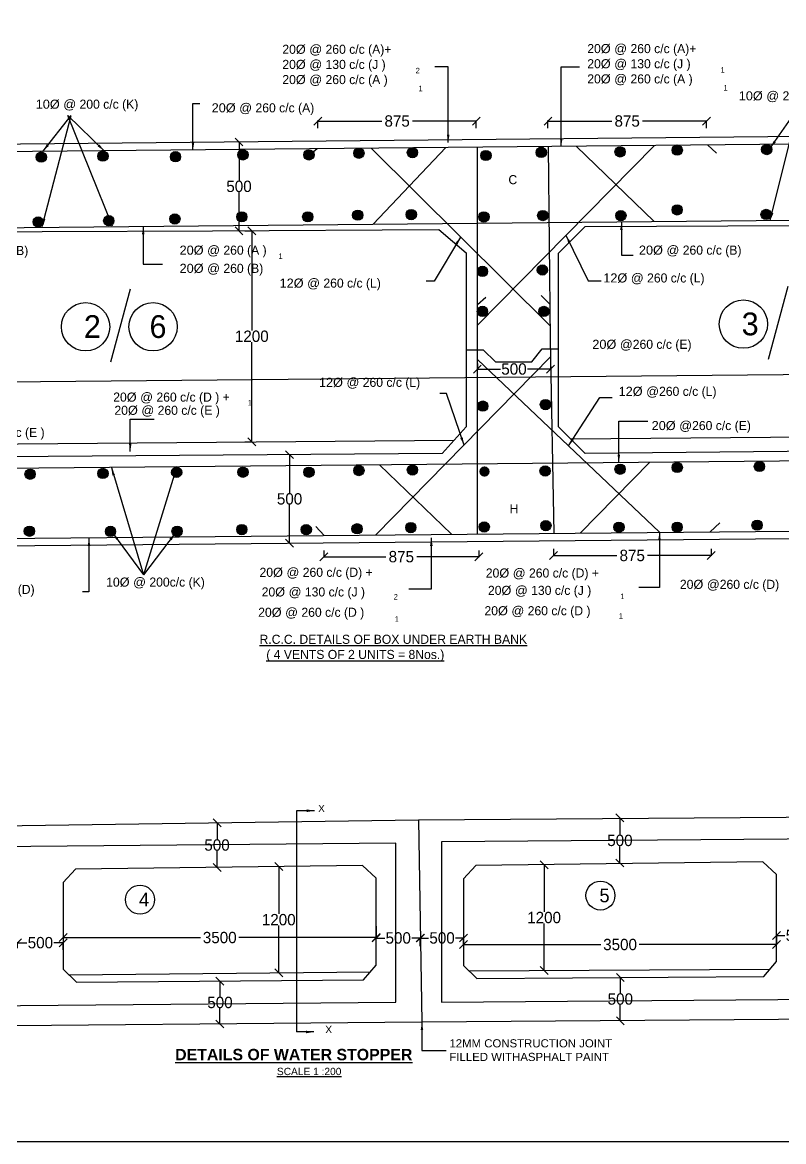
# Model space of a CAD drawing. Header units: inches. Extents: x 36 to 1751, y 50 to 883.
# Drawn here: x 513.8 to 848.7, y 49.7 to 542.3 of the extents above; entities that cross this region are included whole.
import ezdxf

# ---------------------------------------------------------------- set-up
doc = ezdxf.new("R2010")
doc.units = ezdxf.units.IN
doc.header["$MEASUREMENT"] = 0
for name, color, linetype in [('DIMENSION', 7, 'Continuous'), ('DRAWING', 2, 'Continuous'), ('HATCH', 7, 'Continuous'), ('TEXT', 7, 'Continuous')]:
    doc.layers.add(name, color=color, linetype=linetype)
doc.dimstyles.get("Standard").update_dxf_attribs({"dimtxt": 5, "dimasz": 3.5, "dimexe": 0.18, "dimexo": 0.0625, "dimgap": 0.09, "dimtad": 0, "dimtih": 1, "dimtoh": 1, "dimdec": 4, "dimzin": 0, "dimdsep": 46, "dimlunit": 4, "dimtxsty": 'Standard', "dimblk": 'OBLIQUE', "dimcen": 0.09, "dimadec": 0, "dimazin": 0, "dimtfac": 1, "dimtdec": 4, "dimtofl": 0, "dimtmove": 0, "dimatfit": 3, "dimfxl": 1, "dimtolj": 1, "dimtzin": 0, "dimarcsym": 0})

# ---------------------------------------------------------------- blocks, each defined once
blk = doc.blocks.new('_Oblique')
at = {"color": 0, "linetype": 'ByBlock', "lineweight": -2}
blk.add_line((-0.5, -0.5), (0.5, 0.5), dxfattribs=at)
blk = doc.blocks.new('*D8')
at = {"layer": 'Defpoints', "color": 0, "transparency": 16777216}
for p in [(631.38, 352.08), (631.38, 352.08), (631.38, 313.12)]:
    blk.add_point(p, dxfattribs=at)
at = {"layer": 'DIMENSION', "color": 0, "lineweight": -2, "transparency": 16777216}
for p, q in [((631.31, 352.08), (631.2, 352.08)), ((631.38, 352.08), (631.38, 335.19)), ((631.38, 313.12), (631.38, 330.01)), ((631.31, 313.12), (631.2, 313.12))]:
    blk.add_line(p, q, dxfattribs=at)
at = {"layer": 'DIMENSION', "color": 0, "lineweight": -2, "transparency": 16777216, "xscale": 3.5, "yscale": 3.5, "zscale": 3.5}
for p, rotation in [((631.38, 352.08), 90), ((631.38, 313.12), 270)]:
    blk.add_blockref('_Oblique', p, dxfattribs=dict(at, rotation=rotation))
at = {"layer": 'DIMENSION', "color": 0, "transparency": 16777216, "insert": (631.38, 332.6), "char_height": 5, "attachment_point": 5}
blk.add_mtext('\\A1;500', dxfattribs=at)
blk = doc.blocks.new('*D9')
at = {"layer": 'Defpoints', "color": 0, "transparency": 16777216}
for p in [(646.49, 309.98), (714.61, 309.98), (714.61, 307.17)]:
    blk.add_point(p, dxfattribs=at)
at = {"layer": 'DIMENSION', "color": 0, "lineweight": -2, "transparency": 16777216}
for p, q in [((646.49, 309.92), (646.49, 306.99)), ((646.49, 307.17), (673.8, 307.17)), ((714.61, 307.17), (687.31, 307.17)), ((714.61, 309.92), (714.61, 306.99))]:
    blk.add_line(p, q, dxfattribs=at)
at = {"layer": 'DIMENSION', "color": 0, "lineweight": -2, "transparency": 16777216, "xscale": 3.5, "yscale": 3.5, "zscale": 3.5, "rotation": 180}
blk.add_blockref('_Oblique', (646.49, 307.17), dxfattribs=at)
at = {"layer": 'DIMENSION', "color": 0, "lineweight": -2, "transparency": 16777216, "xscale": 3.5, "yscale": 3.5, "zscale": 3.5}
blk.add_blockref('_Oblique', (714.61, 307.17), dxfattribs=at)
at = {"layer": 'DIMENSION', "color": 0, "transparency": 16777216, "insert": (680.55, 307.17), "char_height": 5, "attachment_point": 5}
blk.add_mtext('\\A1;875', dxfattribs=at)
blk = doc.blocks.new('*D10')
at = {"layer": 'Defpoints', "color": 0, "transparency": 16777216}
for p in [(747.47, 310.71), (816.81, 310.71), (816.81, 307.68)]:
    blk.add_point(p, dxfattribs=at)
at = {"layer": 'DIMENSION', "color": 0, "lineweight": -2, "transparency": 16777216}
for p, q in [((747.47, 310.64), (747.47, 307.5)), ((816.81, 310.64), (816.81, 307.5)), ((747.47, 307.68), (775.39, 307.68)), ((816.81, 307.68), (788.9, 307.68))]:
    blk.add_line(p, q, dxfattribs=at)
at = {"layer": 'DIMENSION', "color": 0, "lineweight": -2, "transparency": 16777216, "xscale": 3.5, "yscale": 3.5, "zscale": 3.5, "rotation": 180}
blk.add_blockref('_Oblique', (747.47, 307.68), dxfattribs=at)
at = {"layer": 'DIMENSION', "color": 0, "lineweight": -2, "transparency": 16777216, "xscale": 3.5, "yscale": 3.5, "zscale": 3.5}
blk.add_blockref('_Oblique', (816.81, 307.68), dxfattribs=at)
at = {"layer": 'DIMENSION', "color": 0, "transparency": 16777216, "insert": (782.14, 307.68), "char_height": 5, "attachment_point": 5}
blk.add_mtext('\\A1;875', dxfattribs=at)
blk = doc.blocks.new('*D20')
at = {"layer": 'Defpoints', "color": 0, "transparency": 16777216}
for p in [(814.77, 498.91), (745.08, 495.67), (814.77, 495.67)]:
    blk.add_point(p, dxfattribs=at)
at = {"layer": 'DIMENSION', "color": 0, "lineweight": -2, "transparency": 16777216}
for p, q in [((745.08, 495.73), (745.08, 499.09)), ((745.08, 498.91), (773.17, 498.91)), ((814.77, 498.91), (786.68, 498.91)), ((814.77, 495.73), (814.77, 499.09))]:
    blk.add_line(p, q, dxfattribs=at)
at = {"layer": 'DIMENSION', "color": 0, "lineweight": -2, "transparency": 16777216, "xscale": 3.5, "yscale": 3.5, "zscale": 3.5, "rotation": 180}
blk.add_blockref('_Oblique', (745.08, 498.91), dxfattribs=at)
at = {"layer": 'DIMENSION', "color": 0, "lineweight": -2, "transparency": 16777216, "xscale": 3.5, "yscale": 3.5, "zscale": 3.5}
blk.add_blockref('_Oblique', (814.77, 498.91), dxfattribs=at)
at = {"layer": 'DIMENSION', "color": 0, "transparency": 16777216, "insert": (779.92, 498.91), "char_height": 5, "attachment_point": 5}
blk.add_mtext('\\A1;875', dxfattribs=at)
blk = doc.blocks.new('*D21')
at = {"layer": 'Defpoints', "color": 0, "transparency": 16777216}
for p in [(713.55, 498.91), (643.86, 495.67), (713.55, 495.67)]:
    blk.add_point(p, dxfattribs=at)
at = {"layer": 'DIMENSION', "color": 0, "lineweight": -2, "transparency": 16777216}
for p, q in [((643.86, 495.73), (643.86, 499.09)), ((643.86, 498.91), (671.95, 498.91)), ((713.55, 498.91), (685.46, 498.91)), ((713.55, 495.73), (713.55, 499.09))]:
    blk.add_line(p, q, dxfattribs=at)
at = {"layer": 'DIMENSION', "color": 0, "lineweight": -2, "transparency": 16777216, "xscale": 3.5, "yscale": 3.5, "zscale": 3.5, "rotation": 180}
blk.add_blockref('_Oblique', (643.86, 498.91), dxfattribs=at)
at = {"layer": 'DIMENSION', "color": 0, "lineweight": -2, "transparency": 16777216, "xscale": 3.5, "yscale": 3.5, "zscale": 3.5}
blk.add_blockref('_Oblique', (713.55, 498.91), dxfattribs=at)
at = {"layer": 'DIMENSION', "color": 0, "transparency": 16777216, "insert": (678.71, 498.91), "char_height": 5, "attachment_point": 5}
blk.add_mtext('\\A1;875', dxfattribs=at)
blk = doc.blocks.new('*D26')
at = {"layer": 'Defpoints', "color": 0, "transparency": 16777216}
for p in [(609.14, 489.69), (609.14, 489.69), (609.14, 450.61)]:
    blk.add_point(p, dxfattribs=at)
at = {"layer": 'DIMENSION', "color": 0, "lineweight": -2, "transparency": 16777216}
for p, q in [((609.07, 489.69), (608.96, 489.69)), ((609.14, 489.69), (609.14, 472.74)), ((609.14, 450.61), (609.14, 467.56)), ((609.07, 450.61), (608.96, 450.61))]:
    blk.add_line(p, q, dxfattribs=at)
at = {"layer": 'DIMENSION', "color": 0, "lineweight": -2, "transparency": 16777216, "xscale": 3.5, "yscale": 3.5, "zscale": 3.5}
for p, rotation in [((609.14, 489.69), 90), ((609.14, 450.61), 270)]:
    blk.add_blockref('_Oblique', p, dxfattribs=dict(at, rotation=rotation))
at = {"layer": 'DIMENSION', "color": 0, "transparency": 16777216, "insert": (609.14, 470.15), "char_height": 5, "attachment_point": 5}
blk.add_mtext('\\A1;500', dxfattribs=at)
blk = doc.blocks.new('*D32')
at = {"layer": 'Defpoints', "color": 0, "transparency": 16777216}
for p in [(611.67, 450.63), (614.76, 450.63), (611.67, 357.71)]:
    blk.add_point(p, dxfattribs=at)
at = {"layer": 'DIMENSION', "color": 0, "lineweight": -2, "transparency": 16777216}
for p, q in [((611.73, 450.63), (614.94, 450.63)), ((614.76, 450.63), (614.76, 406.76)), ((614.76, 357.71), (614.76, 401.58)), ((611.73, 357.71), (614.94, 357.71))]:
    blk.add_line(p, q, dxfattribs=at)
at = {"layer": 'DIMENSION', "color": 0, "lineweight": -2, "transparency": 16777216, "xscale": 3.5, "yscale": 3.5, "zscale": 3.5}
for p, rotation in [((614.76, 450.63), 90), ((614.76, 357.71), 270)]:
    blk.add_blockref('_Oblique', p, dxfattribs=dict(at, rotation=rotation))
at = {"layer": 'DIMENSION', "color": 0, "transparency": 16777216, "insert": (614.76, 404.17), "char_height": 5, "attachment_point": 5}
blk.add_mtext('\\A1;1200', dxfattribs=at)
blk = doc.blocks.new('*D33')
at = {"layer": 'Defpoints', "color": 0, "transparency": 16777216}
for p in [(714, 392.32), (746.22, 392.32), (746.22, 389.76)]:
    blk.add_point(p, dxfattribs=at)
at = {"layer": 'DIMENSION', "color": 0, "lineweight": -2, "transparency": 16777216}
for p, q in [((714, 392.25), (714, 389.58)), ((714, 389.76), (724.19, 389.76)), ((746.22, 389.76), (736.04, 389.76)), ((746.22, 392.25), (746.22, 389.58))]:
    blk.add_line(p, q, dxfattribs=at)
at = {"layer": 'DIMENSION', "color": 0, "lineweight": -2, "transparency": 16777216, "xscale": 3.5, "yscale": 3.5, "zscale": 3.5, "rotation": 180}
blk.add_blockref('_Oblique', (714, 389.76), dxfattribs=at)
at = {"layer": 'DIMENSION', "color": 0, "lineweight": -2, "transparency": 16777216, "xscale": 3.5, "yscale": 3.5, "zscale": 3.5}
blk.add_blockref('_Oblique', (746.22, 389.76), dxfattribs=at)
at = {"layer": 'DIMENSION', "color": 0, "transparency": 16777216, "insert": (730.11, 389.76), "char_height": 5, "attachment_point": 5}
blk.add_mtext('\\A1;500', dxfattribs=at)
blk = doc.blocks.new('*D67')
at = {"layer": 'Defpoints', "color": 0, "transparency": 16777216}
for p in [(707.95, 140.5), (845.63, 140.5), (707.95, 136.46)]:
    blk.add_point(p, dxfattribs=at)
at = {"layer": 'DIMENSION', "color": 0, "lineweight": -2, "transparency": 16777216}
for p, q in [((707.95, 140.44), (707.95, 136.28)), ((845.63, 140.44), (845.63, 136.28)), ((707.95, 136.46), (768.37, 136.46)), ((845.63, 136.46), (785.21, 136.46))]:
    blk.add_line(p, q, dxfattribs=at)
at = {"layer": 'DIMENSION', "color": 0, "lineweight": -2, "transparency": 16777216, "xscale": 3.5, "yscale": 3.5, "zscale": 3.5, "rotation": 180}
blk.add_blockref('_Oblique', (707.95, 136.46), dxfattribs=at)
at = {"layer": 'DIMENSION', "color": 0, "lineweight": -2, "transparency": 16777216, "xscale": 3.5, "yscale": 3.5, "zscale": 3.5}
blk.add_blockref('_Oblique', (845.63, 136.46), dxfattribs=at)
at = {"layer": 'DIMENSION', "color": 0, "transparency": 16777216, "insert": (776.79, 136.46), "char_height": 5, "attachment_point": 5}
blk.add_mtext('\\A1;3500', dxfattribs=at)
blk = doc.blocks.new('*D78')
at = {"layer": 'Defpoints', "color": 0, "transparency": 16777216}
for p in [(511.71, 134.76), (531.82, 137.27), (531.82, 134.15)]:
    blk.add_point(p, dxfattribs=at)
at = {"layer": 'DIMENSION', "color": 0, "lineweight": -2, "transparency": 16777216}
for p, q in [((511.71, 134.82), (511.71, 137.45)), ((511.71, 137.27), (515.84, 137.27)), ((531.82, 137.27), (527.69, 137.27)), ((531.82, 134.21), (531.82, 137.45))]:
    blk.add_line(p, q, dxfattribs=at)
at = {"layer": 'DIMENSION', "color": 0, "lineweight": -2, "transparency": 16777216, "xscale": 3.5, "yscale": 3.5, "zscale": 3.5, "rotation": 180}
blk.add_blockref('_Oblique', (511.71, 137.27), dxfattribs=at)
at = {"layer": 'DIMENSION', "color": 0, "lineweight": -2, "transparency": 16777216, "xscale": 3.5, "yscale": 3.5, "zscale": 3.5}
blk.add_blockref('_Oblique', (531.82, 137.27), dxfattribs=at)
at = {"layer": 'DIMENSION', "color": 0, "transparency": 16777216, "insert": (521.76, 137.27), "char_height": 5, "attachment_point": 5}
blk.add_mtext('\\A1;500', dxfattribs=at)
blk = doc.blocks.new('*D79')
at = {"layer": 'Defpoints', "color": 0, "transparency": 16777216}
for p in [(531.82, 144.67), (669.5, 144.67), (669.5, 139.53)]:
    blk.add_point(p, dxfattribs=at)
at = {"layer": 'DIMENSION', "color": 0, "lineweight": -2, "transparency": 16777216}
for p, q in [((531.82, 144.61), (531.82, 139.35)), ((669.5, 144.61), (669.5, 139.35)), ((531.82, 139.53), (592.23, 139.53)), ((669.5, 139.53), (609.08, 139.53))]:
    blk.add_line(p, q, dxfattribs=at)
at = {"layer": 'DIMENSION', "color": 0, "lineweight": -2, "transparency": 16777216, "xscale": 3.5, "yscale": 3.5, "zscale": 3.5, "rotation": 180}
blk.add_blockref('_Oblique', (531.82, 139.53), dxfattribs=at)
at = {"layer": 'DIMENSION', "color": 0, "lineweight": -2, "transparency": 16777216, "xscale": 3.5, "yscale": 3.5, "zscale": 3.5}
blk.add_blockref('_Oblique', (669.5, 139.53), dxfattribs=at)
at = {"layer": 'DIMENSION', "color": 0, "transparency": 16777216, "insert": (600.66, 139.53), "char_height": 5, "attachment_point": 5}
blk.add_mtext('\\A1;3500', dxfattribs=at)
blk = doc.blocks.new('*D80')
at = {"layer": 'Defpoints', "color": 0, "transparency": 16777216}
for p in [(626.62, 170.77), (626.62, 124), (626.62, 124)]:
    blk.add_point(p, dxfattribs=at)
at = {"layer": 'DIMENSION', "color": 0, "lineweight": -2, "transparency": 16777216}
for p, q in [((626.56, 170.77), (626.44, 170.77)), ((626.62, 170.77), (626.62, 149.98)), ((626.62, 124), (626.62, 144.8)), ((626.56, 124), (626.44, 124))]:
    blk.add_line(p, q, dxfattribs=at)
at = {"layer": 'DIMENSION', "color": 0, "lineweight": -2, "transparency": 16777216, "xscale": 3.5, "yscale": 3.5, "zscale": 3.5}
for p, rotation in [((626.62, 170.77), 90), ((626.62, 124), 270)]:
    blk.add_blockref('_Oblique', p, dxfattribs=dict(at, rotation=rotation))
at = {"layer": 'DIMENSION', "color": 0, "transparency": 16777216, "insert": (626.62, 147.39), "char_height": 5, "attachment_point": 5}
blk.add_mtext('\\A1;1200', dxfattribs=at)
blk = doc.blocks.new('*D81')
at = {"layer": 'Defpoints', "color": 0, "transparency": 16777216}
for p in [(688.89, 139.35), (669.5, 135.49), (688.89, 135.8)]:
    blk.add_point(p, dxfattribs=at)
at = {"layer": 'DIMENSION', "color": 0, "lineweight": -2, "transparency": 16777216}
for p, q in [((669.5, 135.55), (669.5, 139.53)), ((669.5, 139.35), (673.27, 139.35)), ((688.89, 139.35), (685.12, 139.35)), ((688.89, 135.86), (688.89, 139.53))]:
    blk.add_line(p, q, dxfattribs=at)
at = {"layer": 'DIMENSION', "color": 0, "lineweight": -2, "transparency": 16777216, "xscale": 3.5, "yscale": 3.5, "zscale": 3.5, "rotation": 180}
blk.add_blockref('_Oblique', (669.5, 139.35), dxfattribs=at)
at = {"layer": 'DIMENSION', "color": 0, "lineweight": -2, "transparency": 16777216, "xscale": 3.5, "yscale": 3.5, "zscale": 3.5}
blk.add_blockref('_Oblique', (688.89, 139.35), dxfattribs=at)
at = {"layer": 'DIMENSION', "color": 0, "transparency": 16777216, "insert": (679.19, 139.35), "char_height": 5, "attachment_point": 5}
blk.add_mtext('\\A1;500', dxfattribs=at)
blk = doc.blocks.new('*D82')
at = {"layer": 'Defpoints', "color": 0, "transparency": 16777216}
for p in [(707.95, 139.35), (689.01, 135.49), (707.95, 135.79)]:
    blk.add_point(p, dxfattribs=at)
at = {"layer": 'DIMENSION', "color": 0, "lineweight": -2, "transparency": 16777216}
for p, q in [((689.01, 135.55), (689.01, 139.53)), ((689.01, 139.35), (692.55, 139.35)), ((707.95, 139.35), (704.4, 139.35)), ((707.95, 135.85), (707.95, 139.53))]:
    blk.add_line(p, q, dxfattribs=at)
at = {"layer": 'DIMENSION', "color": 0, "lineweight": -2, "transparency": 16777216, "xscale": 3.5, "yscale": 3.5, "zscale": 3.5, "rotation": 180}
blk.add_blockref('_Oblique', (689.01, 139.35), dxfattribs=at)
at = {"layer": 'DIMENSION', "color": 0, "lineweight": -2, "transparency": 16777216, "xscale": 3.5, "yscale": 3.5, "zscale": 3.5}
blk.add_blockref('_Oblique', (707.95, 139.35), dxfattribs=at)
at = {"layer": 'DIMENSION', "color": 0, "transparency": 16777216, "insert": (698.48, 139.35), "char_height": 5, "attachment_point": 5}
blk.add_mtext('\\A1;500', dxfattribs=at)
blk = doc.blocks.new('*D83')
at = {"layer": 'Defpoints', "color": 0, "transparency": 16777216}
for p in [(599.47, 190.09), (599.47, 170.42), (599.47, 170.42)]:
    blk.add_point(p, dxfattribs=at)
at = {"layer": 'DIMENSION', "color": 0, "lineweight": -2, "transparency": 16777216}
for p, q in [((599.41, 190.09), (599.29, 190.09)), ((599.47, 190.09), (599.47, 182.84)), ((599.47, 170.42), (599.47, 177.66)), ((599.41, 170.42), (599.29, 170.42))]:
    blk.add_line(p, q, dxfattribs=at)
at = {"layer": 'DIMENSION', "color": 0, "lineweight": -2, "transparency": 16777216, "xscale": 3.5, "yscale": 3.5, "zscale": 3.5}
for p, rotation in [((599.47, 190.09), 90), ((599.47, 170.42), 270)]:
    blk.add_blockref('_Oblique', p, dxfattribs=dict(at, rotation=rotation))
at = {"layer": 'DIMENSION', "color": 0, "transparency": 16777216, "insert": (599.47, 180.25), "char_height": 5, "attachment_point": 5}
blk.add_mtext('\\A1;500', dxfattribs=at)
blk = doc.blocks.new('*D84')
at = {"layer": 'Defpoints', "color": 0, "transparency": 16777216}
for p in [(776.72, 192.19), (776.72, 172.37), (776.72, 172.37)]:
    blk.add_point(p, dxfattribs=at)
at = {"layer": 'DIMENSION', "color": 0, "lineweight": -2, "transparency": 16777216}
for p, q in [((776.66, 192.19), (776.54, 192.19)), ((776.72, 192.19), (776.72, 184.87)), ((776.72, 172.37), (776.72, 179.69)), ((776.66, 172.37), (776.54, 172.37))]:
    blk.add_line(p, q, dxfattribs=at)
at = {"layer": 'DIMENSION', "color": 0, "lineweight": -2, "transparency": 16777216, "xscale": 3.5, "yscale": 3.5, "zscale": 3.5}
for p, rotation in [((776.72, 192.19), 90), ((776.72, 172.37), 270)]:
    blk.add_blockref('_Oblique', p, dxfattribs=dict(at, rotation=rotation))
at = {"layer": 'DIMENSION', "color": 0, "transparency": 16777216, "insert": (776.72, 182.28), "char_height": 5, "attachment_point": 5}
blk.add_mtext('\\A1;500', dxfattribs=at)
blk = doc.blocks.new('*D85')
at = {"layer": 'Defpoints', "color": 0, "transparency": 16777216}
for p in [(743.37, 171.61), (743.37, 125.08), (743.37, 125.08)]:
    blk.add_point(p, dxfattribs=at)
at = {"layer": 'DIMENSION', "color": 0, "lineweight": -2, "transparency": 16777216}
for p, q in [((743.31, 171.61), (743.19, 171.61)), ((743.37, 171.61), (743.37, 150.93)), ((743.37, 125.08), (743.37, 145.75)), ((743.31, 125.08), (743.19, 125.08))]:
    blk.add_line(p, q, dxfattribs=at)
at = {"layer": 'DIMENSION', "color": 0, "lineweight": -2, "transparency": 16777216, "xscale": 3.5, "yscale": 3.5, "zscale": 3.5}
for p, rotation in [((743.37, 171.61), 90), ((743.37, 125.08), 270)]:
    blk.add_blockref('_Oblique', p, dxfattribs=dict(at, rotation=rotation))
at = {"layer": 'DIMENSION', "color": 0, "transparency": 16777216, "insert": (743.37, 148.34), "char_height": 5, "attachment_point": 5}
blk.add_mtext('\\A1;1200', dxfattribs=at)
blk = doc.blocks.new('*D86')
at = {"layer": 'Defpoints', "color": 0, "transparency": 16777216}
for p in [(776.9, 122), (776.9, 102.94), (776.9, 102.94)]:
    blk.add_point(p, dxfattribs=at)
at = {"layer": 'DIMENSION', "color": 0, "lineweight": -2, "transparency": 16777216}
for p, q in [((776.83, 122), (776.72, 122)), ((776.9, 122), (776.9, 115.06)), ((776.9, 102.94), (776.9, 109.88)), ((776.83, 102.94), (776.72, 102.94))]:
    blk.add_line(p, q, dxfattribs=at)
at = {"layer": 'DIMENSION', "color": 0, "lineweight": -2, "transparency": 16777216, "xscale": 3.5, "yscale": 3.5, "zscale": 3.5}
for p, rotation in [((776.9, 122), 90), ((776.9, 102.94), 270)]:
    blk.add_blockref('_Oblique', p, dxfattribs=dict(at, rotation=rotation))
at = {"layer": 'DIMENSION', "color": 0, "transparency": 16777216, "insert": (776.9, 112.47), "char_height": 5, "attachment_point": 5}
blk.add_mtext('\\A1;500', dxfattribs=at)
blk = doc.blocks.new('*D87')
at = {"layer": 'Defpoints', "color": 0, "transparency": 16777216}
for p in [(864.88, 140.5), (845.63, 136.64), (864.88, 136.94)]:
    blk.add_point(p, dxfattribs=at)
at = {"layer": 'DIMENSION', "color": 0, "lineweight": -2, "transparency": 16777216}
for p, q in [((845.63, 136.7), (845.63, 140.68)), ((845.63, 140.5), (849.33, 140.5)), ((864.88, 140.5), (861.18, 140.5)), ((864.88, 137.01), (864.88, 140.68))]:
    blk.add_line(p, q, dxfattribs=at)
at = {"layer": 'DIMENSION', "color": 0, "lineweight": -2, "transparency": 16777216, "xscale": 3.5, "yscale": 3.5, "zscale": 3.5, "rotation": 180}
blk.add_blockref('_Oblique', (845.63, 140.5), dxfattribs=at)
at = {"layer": 'DIMENSION', "color": 0, "lineweight": -2, "transparency": 16777216, "xscale": 3.5, "yscale": 3.5, "zscale": 3.5}
blk.add_blockref('_Oblique', (864.88, 140.5), dxfattribs=at)
at = {"layer": 'DIMENSION', "color": 0, "transparency": 16777216, "insert": (855.26, 140.5), "char_height": 5, "attachment_point": 5}
blk.add_mtext('\\A1;500', dxfattribs=at)
blk = doc.blocks.new('*D95')
at = {"layer": 'Defpoints', "color": 0, "transparency": 16777216}
for p in [(600.76, 120.4), (600.76, 101.5), (600.76, 101.5)]:
    blk.add_point(p, dxfattribs=at)
at = {"layer": 'DIMENSION', "color": 0, "lineweight": -2, "transparency": 16777216}
for p, q in [((600.7, 120.4), (600.58, 120.4)), ((600.76, 120.4), (600.76, 113.54)), ((600.76, 101.5), (600.76, 108.36)), ((600.7, 101.5), (600.58, 101.5))]:
    blk.add_line(p, q, dxfattribs=at)
at = {"layer": 'DIMENSION', "color": 0, "lineweight": -2, "transparency": 16777216, "xscale": 3.5, "yscale": 3.5, "zscale": 3.5}
for p, rotation in [((600.76, 120.4), 90), ((600.76, 101.5), 270)]:
    blk.add_blockref('_Oblique', p, dxfattribs=dict(at, rotation=rotation))
at = {"layer": 'DIMENSION', "color": 0, "transparency": 16777216, "insert": (600.76, 110.95), "char_height": 5, "attachment_point": 5}
blk.add_mtext('\\A1;500', dxfattribs=at)

msp = doc.modelspace()

# ---------------------------------------------------------------- hatches: boundary and pattern name
at = {"layer": 'HATCH'}
for points in [[(804.20113, 486.12622, 1), (799.67684, 486.12622, 1)], [(843.56146, 486.37816, 1), (839.03717, 486.37816, 1)], [(524.43601, 483.03393, 1), (519.91173, 483.03393, 1)], [(551.55173, 483.48374, 1), (547.02745, 483.48374, 1)], [(583.45957, 483.21617, 1), (578.93529, 483.21617, 1)], [(613.15769, 484.03027, 1), (608.63341, 484.03027, 1)], [(642.17647, 484.03027, 1), (637.65219, 484.03027, 1)], [(664.14783, 484.76562, 1), (659.62354, 484.76562, 1)], [(687.70497, 485.01339, 1), (683.18069, 485.01339, 1)], [(720.04573, 483.76314, 1), (715.52145, 483.76314, 1)], [(744.38876, 485.12581, 1), (739.86448, 485.12581, 1)], [(779.07041, 485.34281, 1), (774.54612, 485.34281, 1)], [(612.64439, 456.75022, 1), (608.1201, 456.75022, 1)], [(641.66317, 456.75022, 1), (637.13888, 456.75022, 1)], [(663.63452, 457.48556, 1), (659.11024, 457.48556, 1)], [(687.19167, 457.73333, 1), (682.66739, 457.73333, 1)], [(719.1595, 456.7114, 1), (714.63522, 456.7114, 1)], [(745.03318, 457.31415, 1), (740.5089, 457.31415, 1)], [(779.40803, 457.28474, 1), (774.88374, 457.28474, 1)], [(804.18396, 459.80288, 1), (799.65967, 459.80288, 1)], [(843.30747, 457.80462, 1), (838.78319, 457.80462, 1)], [(523.086, 454.48788, 1), (518.56171, 454.48788, 1)], [(554.11922, 455.06475, 1), (549.59494, 455.06475, 1)], [(583.19855, 455.81021, 1), (578.67427, 455.81021, 1)], [(718.5313, 432.74317, 1), (714.00702, 432.74317, 1)], [(744.86275, 433.34591, 1), (740.33847, 433.34591, 1)], [(718.49248, 415.14916, 1), (713.9682, 415.14916, 1)], [(745.51864, 415.11726, 1), (740.99436, 415.11726, 1)], [(718.66172, 373.44795, 1), (714.13744, 373.44795, 1)], [(746.22901, 374.11303, 1), (741.70473, 374.11303, 1)], [(519.49158, 343.45717, 1), (514.9673, 343.45717, 1)], [(551.55173, 343.80626, 1), (547.02745, 343.80626, 1)], [(583.96413, 344.29413, 1), (579.43985, 344.29413, 1)], [(613.15769, 344.35279, 1), (608.63341, 344.35279, 1)], [(642.17647, 344.35279, 1), (637.65219, 344.35279, 1)], [(664.14783, 345.08813, 1), (659.62354, 345.08813, 1)], [(687.70497, 345.3359, 1), (683.18069, 345.3359, 1)], [(719.4063, 344.64759, 1), (714.88202, 344.64759, 1)], [(746.06231, 344.89373, 1), (741.53803, 344.89373, 1)], [(779.07041, 345.66533, 1), (774.54612, 345.66533, 1)], [(804.20113, 346.44873, 1), (799.67684, 346.44873, 1)], [(840.35479, 346.89466, 1), (835.8305, 346.89466, 1)], [(519.18542, 318.38265, 1), (514.66114, 318.38265, 1)], [(554.87435, 318.31991, 1), (550.35007, 318.31991, 1)], [(584.17435, 318.35736, 1), (579.65007, 318.35736, 1)], [(612.64439, 319.09613, 1), (608.1201, 319.09613, 1)], [(641.00868, 319.08284, 1), (636.4844, 319.08284, 1)], [(663.34554, 319.4667, 1), (658.82125, 319.4667, 1)], [(687.0083, 319.9777, 1), (682.48401, 319.9777, 1)], [(719.29987, 320.2528, 1), (714.77558, 320.2528, 1)], [(746.43416, 320.83594, 1), (741.90987, 320.83594, 1)], [(778.57783, 320.14506, 1), (774.05354, 320.14506, 1)], [(804.18396, 320.12539, 1), (799.65967, 320.12539, 1)], [(839.33951, 321.05855, 1), (834.81523, 321.05855, 1)]]:
    msp.add_hatch(color=256, dxfattribs=at).paths.add_polyline_path(points)

# ---------------------------------------------------------------- linework, layer by layer
at = {"layer": 'DIMENSION'}
msp.add_lwpolyline([(1751.4297, 882.6464), (35.58486, 882.6464), (35.58486, 49.73647), (1751.4297, 49.73647)], close=True, dxfattribs=at)
for points in [[(561.21326, 424.85197), (552.5385, 392.72227)], [(850.61938, 426.02585), (841.94461, 393.89615)]]:
    msp.add_lwpolyline(points, dxfattribs=at)
for centre, radius in [((541.62509, 408.36804), 10.63358), ((571.32671, 408.36804), 10.63358), ((831.0312, 409.54192), 10.63358), ((565.58554, 156.22689), 6.38015), ((768.15647, 158.0303), 6.38015)]:
    msp.add_circle(centre, radius, dxfattribs=at)
at = {"layer": 'DRAWING'}
for points in [[(83.75792, 306.41685), (229.41605, 307.75961), (471.7121, 311.65281), (899.68617, 315.58664), (1378.20183, 318.69278), (1376.12632, 496.61528), (1219.88344, 495.8872), (1021.10617, 493.696), (243.68617, 486.12962), (81.42973, 484.25032)], [(87.01747, 309.74994), (229.3743, 311.06227), (471.67039, 314.95546), (899.66027, 318.88944), (1374.86043, 321.97406), (1372.8619, 493.29714), (1219.90934, 492.58438), (1021.14045, 490.39328), (243.72137, 482.82691), (84.77565, 480.98595)], [(707.94754, 165.3627), (707.94754, 127.18631), (713.74071, 121.52966), (840.05061, 122.47432), (845.63024, 128.95805), (845.63024, 167.2633), (839.54886, 172.84867), (713.33879, 171.2191), (707.94754, 165.3627)], [(531.81518, 163.76037), (531.81518, 125.58397), (537.60836, 119.92733), (663.91826, 120.87198), (669.49789, 127.35572), (669.49789, 165.66096), (663.41651, 171.24634), (537.20644, 169.61677), (531.81518, 163.76037)]]:
    msp.add_lwpolyline(points, close=True, dxfattribs=at)
for points in [[(791.9885, 488.16302), (714.00117, 409.11244)], [(745.21442, 487.70778), (746.03639, 402.65039), (747.57854, 317.49154)], [(757.50301, 487.82738), (791.85469, 454.71572)], [(815.18991, 488.38883), (819.20853, 484.74902)], [(643.51072, 486.72933), (639.98379, 483.82113)], [(667.26875, 486.94916), (745.97687, 408.80949)], [(668.18559, 453.54548), (700.18209, 487.2695)], [(714.00117, 317.18291), (714.00117, 487.40399)], [(85.20712, 448.02896), (1373.24779, 460.21724)], [(1012.39996, 453.74721), (1024.29801, 442.71511), (1024.53722, 367.08988), (1013.19697, 355.054), (761.50748, 352.57652), (749.69745, 364.39295), (749.69745, 440.73644), (761.38654, 452.51475), (1012.39996, 453.74721)], [(435.86401, 437.84991), (447.3854, 449.95455), (597.50467, 450.53207), (697.03362, 451.19482), (709.07691, 440.86148), (709.07691, 364.38342), (698.52044, 352.57652), (447.98323, 350.73216), (436.4756, 361.86684), (435.86401, 437.84991)], [(714.00117, 418.1749), (717.66065, 421.39364)], [(745.88434, 418.38466), (742.10428, 422.06888)], [(746.17188, 395.16857), (669.33547, 316.77235)], [(709.07691, 398.24686), (716.49261, 398.24686), (721.99327, 392.89106), (738.02872, 392.89106), (742.44895, 398.60828), (749.69745, 398.60828)], [(86.09449, 380.24924), (1377.34198, 392.40299)], [(714.00117, 393.97192), (794.14272, 317.91955)], [(1018.86709, 361.07194), (755.18472, 358.90271)], [(442.22941, 356.2995), (703.79868, 358.47997)], [(86.59377, 342.11264), (1374.48334, 354.29949)], [(671.00472, 347.64272), (702.68337, 317.07888)], [(759.29304, 317.59922), (789.85206, 348.76733)], [(646.59667, 316.56334), (642.91231, 320.46579)], [(816.38975, 318.12404), (820.69053, 322.03633)], [(688.14944, 191.34229), (1335.31823, 196.10418), (1337.08734, 107.0777), (689.62388, 102.29639)], [(688.14944, 191.34229), (689.62388, 102.29639), (461.41202, 100.24595), (41.60814, 96.02699), (41.60814, 182.18498), (688.14944, 191.34229)], [(698.16599, 181.72959), (698.16599, 111.09226), (1327.20204, 116.14238), (1325.59985, 186.49742), (698.16599, 181.72959)], [(50.70537, 105.60458), (678.10484, 111.09226), (678.10484, 181.0442), (51.51054, 175.40145), (50.70537, 105.60458)], [(534.33682, 123.12176), (666.94616, 124.39053)], [(710.27385, 124.91482), (842.72578, 125.58296)]]:
    msp.add_lwpolyline(points, dxfattribs=at)
for centre in [(801.93899, 486.12622), (841.29932, 486.37816), (522.17387, 483.03393), (549.28959, 483.48374), (581.19743, 483.21617), (610.89555, 484.03027), (639.91433, 484.03027), (661.88568, 484.76562), (685.44283, 485.01339), (717.78359, 483.76314), (742.12662, 485.12581), (776.80826, 485.34281), (610.38224, 456.75022), (639.40102, 456.75022), (661.37238, 457.48556), (684.92953, 457.73333), (716.89736, 456.7114), (742.77104, 457.31415), (777.14588, 457.28474), (801.92181, 459.80288), (841.04533, 457.80462), (520.82386, 454.48788), (551.85708, 455.06475), (580.93641, 455.81021), (716.26916, 432.74317), (742.60061, 433.34591), (716.23034, 415.14916), (743.2565, 415.11726), (716.39958, 373.44795), (743.96687, 374.11303), (517.22944, 343.45717), (549.28959, 343.80626), (581.70199, 344.29413), (610.89555, 344.35279), (639.91433, 344.35279), (661.88568, 345.08813), (685.44283, 345.3359), (743.80017, 344.89373), (776.80826, 345.66533), (801.93899, 346.44873), (838.09264, 346.89466), (516.92328, 318.38265), (552.61221, 318.31991), (581.91221, 318.35736), (610.38224, 319.09613), (638.74654, 319.08284), (661.0834, 319.4667), (684.74616, 319.9777), (717.03773, 320.2528), (744.17202, 320.83594), (776.31568, 320.14506), (801.92181, 320.12539), (837.07737, 321.05855)]:
    msp.add_circle(centre, 2.26214, dxfattribs=at)

# ---------------------------------------------------------------- texts
at = {"layer": 'DIMENSION', "attachment_point": 1}
for s, insert, char_height, width in [('2', (686.85645, 522.33733), 2.39268, 51.8425991), ('1', (688.10677, 514.43317), 2.39268, 51.8425991), ('C', (727.66211, 475.12216), 4, 14.8696721), ('1', (626.50421, 440.63633), 2.4, 8.9218033), ('3', (830.30286, 414.64576), 10.02817, 46802.199989), ('2', (540.89675, 413.47188), 10.02817, 46802.199989), ('6', (569.76949, 413.47188), 10.02817, 46802.199989), ('1', (613.00421, 376.13633), 2.4, 8.9218033), ('H', (728.20611, 330.27951), 4, 14.8696721), ('2', (677.17491, 290.71028), 2.39268, 51.8425991), ('1', (776.89174, 290.89568), 2.39268, 51.8425991), ('1', (677.62472, 280.91417), 2.39268, 51.8425991), ('1', (776.22781, 282.27263), 2.39268, 51.8425991)]:
    msp.add_mtext(s, dxfattribs=dict(at, insert=insert, char_height=char_height, width=width))
at = {"layer": 'TEXT', "attachment_point": 1}
for s, insert, char_height, width in [('20{\\fArial|b0|i0|c0|p32;Ø @\\fMS Shell Dlg|b0|i0|c0|p32; 260 c/c (A)+} \\P20{\\fArial|b0|i0|c0|p32;Ø @\\fMS Shell Dlg|b0|i0|c0|p32; 130 c/c (J )} \\P20{\\fArial|b0|i0|c0|p32;Ø @\\fMS Shell Dlg|b0|i0|c0|p32; 260 c/c (A )} ', (628.2047, 532.51346), 4, 72.7939065), ('20{\\fArial|b0|i0|c0|p32;Ø @\\fMS Shell Dlg|b0|i0|c0|p32; 260 c/c (A)+} \\P20{\\fArial|b0|i0|c0|p32;Ø @\\fMS Shell Dlg|b0|i0|c0|p32; 130 c/c (J )} \\P20{\\fArial|b0|i0|c0|p32;Ø @\\fMS Shell Dlg|b0|i0|c0|p32; 260 c/c (A )} ', (762.36955, 532.81084), 4, 72.7939065), ('1', (821.0213, 522.63471), 2.39268, 51.8425991), ('1', (822.27162, 514.73055), 2.39268, 51.8425991), ('{\\fArial|b0|i0|c0|p32;10Ø @\\fMS Shell Dlg|b0|i0|c0|p32; 200 c/c (K)} ', (519.71259, 508.34922), 4, 72.7939065), ('{\\fArial|b0|i0|c0|p32;10Ø @\\fMS Shell Dlg|b0|i0|c0|p32; 200 c/c (K)} ', (829.00864, 512.01746), 4, 72.7939065), ('{\\fArial|b0|i0|c0|p32;20Ø @\\fMS Shell Dlg|b0|i0|c0|p32; 260 c/c (A)} ', (597.1178, 506.74038), 4, 72.7939065), ('{\\fArial|b0|i0|c0|p32;20Ø @\\fMS Shell Dlg|b0|i0|c0|p32; 260 c/c (B)} ', (471.30605, 443.92324), 4, 72.7939065), ('{\\fArial|b0|i0|c0|p32;20Ø @\\fMS Shell Dlg|b0|i0|c0|p32; 260 (A )}', (583, 444.09524), 4, 72.7939065), ('{\\fArial|b0|i0|c0|p32;20Ø @\\fMS Shell Dlg|b0|i0|c0|p32; 260 c/c (B)} ', (785.08639, 444.10906), 4, 72.7939065), ('{\\fArial|b0|i0|c0|p32;20Ø @\\fMS Shell Dlg|b0|i0|c0|p32; 260 (B)}', (583, 436.09524), 4, 72.7939065), ('{\\fArial|b0|i0|c0|p32;12Ø @\\fMS Shell Dlg|b0|i0|c0|p32; 260 c/c (L)}', (627, 429.59524), 4, 72.7939065), ('{\\fArial|b0|i0|c0|p32;12Ø @\\fMS Shell Dlg|b0|i0|c0|p32; 260 c/c (L)} ', (769.40965, 431.85971), 4, 72.7939065), ('{\\fArial|b0|i0|c0|p32;20Ø @\\fMS Shell Dlg|b0|i0|c0|p32;260 c/c (E)} ', (764.59019, 402.66244), 4, 72.7939065), ('{\\fArial|b0|i0|c0|p32;12Ø @\\fMS Shell Dlg|b0|i0|c0|p32; 260 c/c (L)}', (644.30605, 385.92324), 4, 72.7939065), ('20{\\fArial|b0|i0|c0|p32;Ø @\\fMS Shell Dlg|b0|i0|c0|p32; 260 c/c (D )} +', (553.80605, 379.42324), 4, 72.7939065), ('{\\fArial|b0|i0|c0|p32;12Ø @\\fMS Shell Dlg|b0|i0|c0|p32;260 c/c (L)} ', (776.15771, 381.95893), 4, 72.7939065), ('20{\\fArial|b0|i0|c0|p32;Ø @\\fMS Shell Dlg|b0|i0|c0|p32; 260 c/c (E )} ', (554.33469, 373.61734), 4, 72.7939065), ('{\\fArial|b0|i0|c0|p32;20Ø @\\fMS Shell Dlg|b0|i0|c0|p32;260 c/c (E)} ', (790.69291, 366.90419), 4, 72.7939065), ('20{\\fArial|b0|i0|c0|p32;Ø @\\fMS Shell Dlg|b0|i0|c0|p32; 260 c/c (E )} ', (477.25571, 363.88434), 4, 72.7939065), ('20{\\fArial|b0|i0|c0|p32;Ø @\\fMS Shell Dlg|b0|i0|c0|p32; 260 c/c (D)} +', (618.17506, 302.31224), 4, 72.7939065), ('20{\\fArial|b0|i0|c0|p32;Ø @\\fMS Shell Dlg|b0|i0|c0|p32; 260 c/c (D)} +', (717.7248, 302.00255), 4, 72.7939065), ('10{\\fArial|b0|i0|c0|p32;Ø @\\fMS Shell Dlg|b0|i0|c0|p32; 200c/c (K)}', (550.71061, 298.00414), 4, 72.7939065), ('20{\\fArial|b0|i0|c0|p32;Ø @\\fMS Shell Dlg|b0|i0|c0|p32;260 c/c (D)} ', (803.11633, 297.00933), 4, 72.7939065), ('20{\\fArial|b0|i0|c0|p32;Ø @\\fMS Shell Dlg|b0|i0|c0|p32; 260c/c (D)}', (475.55571, 294.78318), 4, 72.7939065), ('20{\\fArial|b0|i0|c0|p32;Ø @\\fMS Shell Dlg|b0|i0|c0|p32; 130 c/c (J )}', (619.115, 293.67105), 4, 72.7939065), ('20{\\fArial|b0|i0|c0|p32;Ø @\\fMS Shell Dlg|b0|i0|c0|p32; 130 c/c (J )}', (718.66474, 294.35189), 4, 72.7939065), ('20{\\fArial|b0|i0|c0|p32;Ø @\\fMS Shell Dlg|b0|i0|c0|p32; 260 c/c (D )}', (617.58831, 284.71137), 4, 72.7939065), ('20{\\fArial|b0|i0|c0|p32;Ø @\\fMS Shell Dlg|b0|i0|c0|p32; 260 c/c (D )}', (717.13805, 285.39221), 4, 72.7939065), ('{\\LR.C.C. DETAILS OF BOX UNDER EARTH BANK\\P  ( 4 VENTS OF 2 UNITS = 8Nos.) }', (618.17506, 272.81835), 4, 176.2563854), ('{\\fArial|b0|i0|c0|p32;X}', (643.92944, 197.94979), 3.2046808, 14956.4843329), ('4', (565.14853, 159.28919), 6.0169, 28081.3199934), ('5', (767.71947, 161.09261), 6.0169, 28081.3199934), ('{\\fArial|b0|i0|c0|p32;X}', (647.10631, 100.71922), 3.2046808, 14956.4843329), ('{\\fArial|b0|i0|c0|p32;12MM CONSTRUCTION JOINT\\PFILLED WITHASPHALT PAINT}', (701.70833, 94.79276), 3.5892425, 16751.2624529), ('{\\fArial|b1|i0|c0|p32;\\H1.56x;\\LDETAILS OF WATER STOPPER\\fArial|b0|i0|c0|p32;\\P\\H0.641x;\\l                                 \\L   SCALE 1 :200}', (581.04814, 90.55405), 3.2046808, 14956.4843329)]:
    msp.add_mtext(s, dxfattribs=dict(at, insert=insert, char_height=char_height, width=width))

# ---------------------------------------------------------------- dimensions: what is measured, and where the dimension line sits
at = {"layer": 'DIMENSION'}
for base, p1, p2, text, picture, middle in [((713.54985, 498.90958), (643.86267, 495.66692), (713.54985, 495.66692), '875', '*D21', (678.70626, 498.90958)), ((814.76576, 498.90958), (745.07857, 495.66692), (814.76576, 495.66692), '875', '*D20', (779.92217, 498.90958)), ((714.60903, 307.17482), (646.49477, 309.98444), (714.60903, 309.98444), '875', '*D9', (680.5519, 307.17482)), ((816.81207, 307.67849), (747.47366, 310.70704), (816.81207, 310.70704), '875', '*D10', (782.14287, 307.67849)), ((669.49789, 139.53484), (531.81518, 144.67217), (669.49789, 144.67217), '3500', '*D79', (600.65653, 139.53484)), ((864.8818, 140.50302), (845.63024, 136.63551), (864.8818, 136.94431), '500', '*D87', (855.25602, 140.50302)), ((531.81518, 137.26577), (511.70874, 134.76115), (531.81518, 134.145), '500', '*D78', (521.76196, 137.26577)), ((688.88666, 139.35484), (669.49789, 135.48733), (688.88666, 135.79833), '500', '*D81', (679.19227, 139.35484)), ((707.94754, 139.35484), (689.00824, 135.48733), (707.94754, 135.79112), '500', '*D82', (698.47789, 139.35484)), ((707.94754, 136.45826), (845.63024, 140.50302), (707.94754, 140.50302), '3500', '*D67', (776.78889, 136.45826))]:
    dim = msp.add_linear_dim(base=base, p1=p1, p2=p2, text=text, dimstyle='Standard', dxfattribs=at)
    dim.commit()
    dim.dimension.update_dxf_attribs({"geometry": picture, "text_midpoint": middle})
for p1, p2, distance, text, picture, middle in [((609.13727, 450.60953), (609.13727, 489.68644), 0, '500', '*D26', (609.13727, 470.14799)), ((611.66628, 357.71195), (611.66628, 450.62637), -3.09866, '1200', '*D32', (614.76494, 404.16916)), ((714.00117, 392.315), (746.22355, 392.315), -2.55785, '500', '*D33', (730.11236, 389.75715)), ((631.37642, 313.1204), (631.37642, 352.08223), 0, '500', '*D8', (631.37642, 332.60132)), ((776.7246, 192.18583), (776.7246, 172.37407), 0, '500', '*D84', (776.7246, 182.27995)), ((599.46909, 190.08626), (599.46909, 170.42068), 0, '500', '*D83', (599.46909, 180.25347)), ((626.62391, 170.77129), (626.62391, 124.00474), 0, '1200', '*D80', (626.62391, 147.38801)), ((743.37266, 171.60689), (743.37266, 125.08178), 0, '1200', '*D85', (743.37266, 148.34433)), ((776.89566, 122.00199), (776.89566, 102.94087), 0, '500', '*D86', (776.89566, 112.47143)), ((600.76331, 120.39966), (600.76331, 101.498), 0, '500', '*D95', (600.76331, 110.94883))]:
    dim = msp.add_aligned_dim(p1=p1, p2=p2, distance=distance, text=text, dimstyle='Standard', dxfattribs=at)
    dim.commit()
    dim.dimension.update_dxf_attribs({"geometry": picture, "text_midpoint": middle})

# ---------------------------------------------------------------- leaders
for points in [[(701.16771, 489.42428), (701.16771, 522.71071), (695.25282, 522.71071)], [(750.91535, 487.79439), (750.91535, 522.72121), (758.8927, 522.72121)], [(588.89072, 486.06771), (588.89072, 506.61557), (591.892, 506.61557)], [(842.84007, 487.03816), (855.16008, 504.55692)], [(842.86795, 455.15026), (855.16008, 504.55692)], [(522.56797, 452.43235), (535.22872, 501.40279)], [(522.86504, 485.563), (535.22872, 501.40279)], [(553.44347, 452.6406), (533.79141, 501.30836)], [(549.80761, 485.81037), (533.79141, 501.30836)], [(777.37593, 454.40249), (777.37593, 439.93518), (782.52273, 439.93518)], [(567, 452.5), (567, 436), (575.5, 436)], [(752.99483, 448.63773), (762.69855, 428.55126), (768.52732, 428.55126)], [(706.62281, 447.87933), (695, 428.5), (691.5, 428.5)], [(708.13465, 356.24376), (700.5, 379), (697.5, 379)], [(754.07194, 355.94574), (767.90133, 377.31131), (773.33201, 377.31131)], [(561.28186, 353.45621), (561.28186, 367.69035), (571.8194, 367.69035)], [(776.23948, 348.57095), (776.23948, 366.86767), (788.95342, 366.86767)], [(552.982, 346.39833), (567.15943, 299.19102)], [(581.73431, 346.84999), (567.15943, 299.19102)], [(543.13444, 315.32403), (543.13444, 291.65302), (540.35429, 291.65302)], [(553.51544, 317.7235), (567.15943, 299.19102)], [(581.12427, 317.48294), (567.15943, 299.19102)], [(693.74951, 315.44275), (693.74951, 292.84772), (683.90387, 292.84772)], [(794.14272, 317.91955), (794.14272, 293.67529), (785.02779, 293.67529)], [(642.41368, 195.37244), (634.39476, 195.37244), (634.39476, 97.98877)], [(642.05543, 97.99443), (634.36981, 97.99443)], [(689.62388, 102.29639), (689.62388, 89.86701), (700.28695, 89.86701)]]:
    msp.add_leader(points, dimstyle='Standard', override={"dimgap": 0.09, "dimtad": 0}, dxfattribs=at)

doc.saveas('drawing.dxf')
